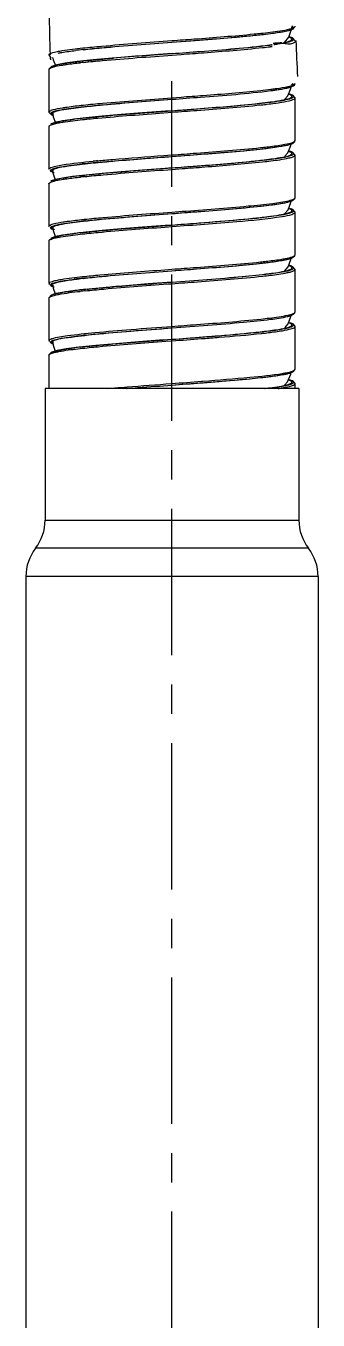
# Model space of a CAD drawing. Header units: millimetres. Extents: x 601 to 1195, y -13 to 407.
# Drawn here: x 903.3 to 916, y 246.9 to 303.1 of the extents above; entities that cross this region are included whole.
import ezdxf

# ---------------------------------------------------------------- set-up
doc = ezdxf.new("R2010")
doc.units = ezdxf.units.MM
doc.header["$LTSCALE"] = 0.1
doc.linetypes.add('CENTERX2', pattern=[101.6, 63.5, -12.7, 12.7, -12.7])
doc.layers.add('02___PRT_ALL_AXES', color=7, linetype='Continuous')
doc.layers.add('CENTER', color=1, linetype='CENTERX2')

msp = doc.modelspace()

# ---------------------------------------------------------------- linework, layer by layer
at = {"color": 7, "linetype": 'Continuous'}
for p, q in [((912.222, 302.558), (912.966, 302.625)), ((912.966, 302.625), (913.592, 302.691)), ((913.592, 302.691), (914.094, 302.754)), ((914.094, 302.754), (914.471, 302.815)), ((914.413, 302.805), (914.424, 302.807)), ((914.471, 302.815), (914.732, 302.874)), ((914.511, 302.343), (914.686, 302.565)), ((914.686, 302.565), (914.788, 302.872)), ((914.854, 302.535), (914.723, 302.577)), ((914.788, 302.872), (914.789, 302.897)), ((914.817, 302.907), (914.836, 302.916)), ((914.836, 302.916), (914.85, 302.923)), ((914.961, 303.038), (914.961, 303.04)), ((909.627, 302.355), (910.438, 302.415)), ((909.628, 302.355), (910.747, 302.439)), ((910.747, 302.439), (911.086, 302.465)), ((914.961, 302.414), (914.854, 302.535)), ((904.295, 301.799), (904.351, 301.715)), ((904.468, 301.673), (904.476, 301.587)), ((904.476, 301.587), (904.575, 301.341)), ((904.999, 301.436), (904.633, 301.368)), ((905.524, 301.507), (904.999, 301.436)), ((906.209, 301.58), (905.524, 301.507)), ((907.06, 301.658), (907.092, 301.661)), ((909.036, 301.814), (907.989, 301.734)), ((908.367, 301.763), (908.829, 301.799)), ((908.829, 301.799), (909.628, 301.859)), ((909.629, 301.859), (909.036, 301.814)), ((909.633, 301.793), (910.02, 301.822)), ((904.297, 301.193), (904.295, 301.169)), ((904.295, 301.173), (904.295, 299.322)), ((904.388, 301.289), (904.297, 301.193)), ((914.137, 300.281), (914.509, 300.343)), ((914.509, 300.343), (914.754, 300.402)), ((914.653, 300.03), (914.78, 300.347)), ((914.78, 300.347), (914.787, 300.416)), ((914.933, 300.494), (914.961, 300.56)), ((914.961, 300.56), (914.961, 300.562)), ((909.623, 299.942), (910.02, 299.971)), ((913.918, 300.251), (914.137, 300.281)), ((914.507, 299.87), (914.653, 300.03)), ((914.727, 300.077), (914.688, 300.091)), ((914.866, 300.051), (914.794, 300.075)), ((914.961, 299.933), (914.866, 300.051)), ((914.961, 299.933), (914.961, 299.934)), ((914.961, 298.083), (914.961, 299.934)), ((904.295, 299.322), (904.296, 299.329)), ((904.296, 299.329), (904.297, 299.303)), ((904.297, 299.303), (904.394, 299.22)), ((904.391, 299.214), (904.383, 299.22)), ((904.436, 299.185), (904.469, 299.176)), ((904.465, 299.282), (904.462, 299.256)), ((904.462, 299.256), (904.475, 299.114)), ((905.78, 299.624), (905.797, 299.626)), ((905.783, 299.553), (905.845, 299.56)), ((905.79, 299.548), (905.818, 299.551)), ((909.272, 299.288), (909.633, 299.314)), ((909.628, 299.38), (909.628, 299.38)), ((913.485, 299.633), (913.508, 299.635)), ((904.295, 298.693), (904.295, 298.695)), ((904.295, 298.695), (904.295, 296.844)), ((904.475, 299.114), (904.574, 298.86)), ((904.877, 298.937), (904.574, 298.875)), ((913.458, 297.779), (913.485, 297.782)), ((914.511, 297.395), (914.65, 297.547)), ((914.544, 297.871), (914.819, 297.945)), ((914.65, 297.547), (914.78, 297.867)), ((914.75, 297.589), (914.717, 297.603)), ((914.78, 297.867), (914.787, 297.936)), ((914.866, 297.572), (914.794, 297.597)), ((914.819, 297.945), (914.954, 298.048)), ((914.961, 297.454), (914.866, 297.572)), ((909.272, 297.437), (909.623, 297.463)), ((909.628, 297.397), (910.555, 297.467)), ((909.628, 297.397), (909.628, 297.397)), ((914.961, 297.454), (914.961, 297.455)), ((914.961, 295.604), (914.961, 297.455)), ((904.295, 296.844), (904.296, 296.853)), ((904.447, 296.744), (904.438, 296.753)), ((904.454, 296.699), (904.466, 296.696)), ((904.461, 296.358), (904.498, 296.371)), ((904.465, 296.802), (904.462, 296.778)), ((904.462, 296.778), (904.467, 296.686)), ((904.467, 296.686), (904.563, 296.381)), ((904.878, 296.458), (904.575, 296.396)), ((909.627, 296.901), (909.628, 296.901)), ((909.633, 296.836), (910.067, 296.868)), ((904.295, 296.215), (904.295, 296.216)), ((904.295, 296.216), (904.295, 294.365)), ((914.54, 295.391), (914.817, 295.466)), ((914.663, 295.088), (914.782, 295.4)), ((914.782, 295.4), (914.787, 295.458)), ((914.817, 295.466), (914.953, 295.568)), ((909.623, 294.984), (910.067, 295.017)), ((909.628, 294.918), (910.537, 294.987)), ((909.628, 294.918), (909.628, 294.918)), ((913.473, 294.745), (913.522, 294.751)), ((914.506, 294.91), (914.663, 295.088)), ((914.865, 295.094), (914.795, 295.118)), ((914.854, 295.091), (914.834, 295.102)), ((914.961, 294.975), (914.865, 295.094)), ((914.961, 294.975), (914.961, 294.976)), ((914.961, 293.126), (914.961, 294.976)), ((904.295, 294.365), (904.296, 294.375)), ((904.456, 294.22), (904.468, 294.217)), ((904.464, 294.316), (904.461, 294.299)), ((904.461, 294.299), (904.47, 294.18)), ((904.47, 294.18), (904.572, 293.901)), ((905.786, 294.667), (905.83, 294.672)), ((909.319, 294.334), (909.633, 294.357)), ((909.627, 294.423), (909.628, 294.423)), ((904.295, 293.737), (904.295, 291.886)), ((904.879, 293.98), (904.577, 293.918)), ((914.815, 292.986), (914.953, 293.088)), ((914.856, 293.047), (914.885, 293.059)), ((909.319, 292.483), (909.623, 292.505)), ((909.628, 292.44), (910.52, 292.507)), ((913.465, 292.822), (913.522, 292.829)), ((914.162, 292.848), (914.535, 292.912)), ((914.505, 292.428), (914.663, 292.61)), ((914.535, 292.912), (914.815, 292.986)), ((914.663, 292.61), (914.783, 292.924)), ((914.783, 292.924), (914.788, 292.979)), ((914.864, 292.615), (914.795, 292.639)), ((914.961, 292.496), (914.864, 292.615)), ((914.961, 292.496), (914.961, 292.498)), ((914.961, 290.647), (914.961, 292.498)), ((904.295, 291.886), (904.297, 291.898)), ((904.297, 291.898), (904.305, 291.845)), ((909.628, 292.44), (909.628, 292.44)), ((904.387, 291.374), (904.298, 291.279)), ((904.461, 291.82), (904.473, 291.688)), ((904.473, 291.688), (904.568, 291.434)), ((906.028, 291.647), (905.419, 291.579)), ((904.298, 291.279), (904.295, 291.253)), ((904.295, 291.258), (904.295, 289.407)), ((914.651, 290.459), (914.795, 290.5)), ((914.665, 290.135), (914.784, 290.455)), ((914.784, 290.455), (914.788, 290.498)), ((914.795, 290.5), (914.9, 290.55)), ((914.9, 290.55), (914.956, 290.617)), ((914.917, 290.596), (914.931, 290.605)), ((913.513, 289.721), (913.553, 289.725)), ((914.512, 289.957), (914.665, 290.135)), ((914.893, 290.12), (914.747, 290.181)), ((914.836, 290.144), (914.817, 290.153)), ((914.961, 290.019), (914.893, 290.12)), ((914.961, 290.019), (914.961, 290.019)), ((914.961, 288.168), (914.961, 290.019)), ((904.295, 289.407), (904.298, 289.419)), ((904.298, 289.419), (904.306, 289.364)), ((904.461, 289.341), (904.472, 289.215)), ((904.472, 289.215), (904.568, 288.954)), ((906.324, 289.198), (905.6, 289.122)), ((909.278, 289.439), (909.628, 289.465)), ((909.365, 289.38), (909.633, 289.399)), ((910.897, 289.561), (910.966, 289.566)), ((910.913, 289.495), (910.971, 289.499)), ((904.296, 288.796), (904.295, 288.775)), ((904.295, 288.779), (904.295, 287.332)), ((904.389, 288.896), (904.296, 288.796)), ((914.505, 287.948), (914.739, 288.003)), ((914.739, 288.003), (914.899, 288.07)), ((914.779, 287.948), (914.787, 288.023)), ((914.805, 288.029), (914.828, 288.039)), ((914.899, 288.07), (914.961, 288.166)), ((914.961, 288.166), (914.961, 288.168)), ((909.365, 287.529), (909.623, 287.548)), ((910.647, 287.559), (911.221, 287.603)), ((910.897, 287.578), (910.977, 287.584)), ((910.913, 287.644), (910.971, 287.649)), ((913.462, 287.804), (913.504, 287.808)), ((914.505, 287.478), (914.638, 287.615)), ((914.638, 287.615), (914.779, 287.948)), ((914.86, 287.66), (914.8, 287.68)), ((914.961, 287.543), (914.86, 287.66)), ((914.961, 287.332), (914.961, 287.543)), ((914.961, 287.538), (914.961, 287.54)), ((904.128, 287.332), (904.128, 281.623)), ((915.128, 287.332), (915.128, 281.623)), ((904.128, 281.623), (915.128, 281.623)), ((915.545, 280.401), (903.711, 280.401)), ((903.295, 279.179), (903.295, 232.632)), ((915.961, 279.179), (903.295, 279.179)), ((915.961, 279.179), (915.961, 232.632))]:
    msp.add_line(p, q, dxfattribs=at)
for points in [[(910.438, 302.415), (911.372, 302.488), (912.222, 302.558)], [(914.732, 302.874), (914.892, 302.938), (914.912, 302.952)], [(907.989, 301.734), (907.039, 301.656), (906.209, 301.58)], [(904.633, 301.368), (904.412, 301.301), (904.388, 301.289)], [(914.754, 300.402), (914.901, 300.465), (914.933, 300.494)], [(909.628, 299.38), (909.342, 299.359), (908.346, 299.283), (907.426, 299.21), (906.602, 299.139), (905.892, 299.069)], [(904.574, 298.875), (904.39, 298.811), (904.37, 298.801)], [(905.892, 299.069), (905.315, 299.002), (904.877, 298.937)], [(910.555, 297.467), (911.246, 297.52), (911.922, 297.575), (912.568, 297.631), (913.171, 297.688), (913.712, 297.747), (914.176, 297.808), (914.544, 297.871)], [(904.575, 296.396), (904.391, 296.333), (904.371, 296.322)], [(905.891, 296.59), (905.315, 296.523), (904.878, 296.458)], [(909.627, 296.901), (909.338, 296.88), (908.343, 296.804), (907.424, 296.731), (906.599, 296.66), (905.891, 296.59)], [(910.537, 294.987), (911.229, 295.04), (911.907, 295.095), (912.555, 295.151), (913.159, 295.208), (913.703, 295.267), (914.169, 295.328), (914.54, 295.391)], [(909.627, 294.423), (909.336, 294.401), (908.342, 294.325), (907.422, 294.252), (906.598, 294.181), (905.891, 294.112)], [(904.577, 293.918), (904.391, 293.855), (904.372, 293.844)], [(905.891, 294.112), (905.316, 294.044), (904.879, 293.98)], [(910.52, 292.507), (911.214, 292.56), (911.893, 292.615), (912.542, 292.671), (913.148, 292.728), (913.694, 292.787), (914.162, 292.848)], [(909.628, 291.944), (908.589, 291.866), (907.63, 291.79)], [(904.613, 291.448), (904.407, 291.383), (904.387, 291.374)], [(905.419, 291.579), (904.947, 291.513), (904.613, 291.448)], [(907.63, 291.79), (906.769, 291.718), (906.028, 291.647)], [(905.6, 289.122), (905.037, 289.048), (904.645, 288.977)], [(909.278, 289.439), (908.183, 289.355), (907.191, 289.275), (906.324, 289.198)], [(904.645, 288.977), (904.412, 288.907), (904.389, 288.896)], [(909.628, 287.482), (910.071, 287.515), (910.647, 287.559)], [(911.221, 287.603), (911.786, 287.649), (912.336, 287.695), (912.861, 287.743), (913.352, 287.792), (913.798, 287.842), (914.187, 287.894), (914.505, 287.948)]]:
    msp.add_lwpolyline(points, dxfattribs=at)
for centre, radius, start, end in [((982.961, 304.665), 78.666, 180.73874, 182.08686), ((899.626, 450.052), 148.031, 274.4399, 274.92813), ((905.283, 383.379), 81.118, 274.99309, 275.10663), ((909.324, 341.693), 39.175, 275.655, 276.0853), ((910.308, 331.577), 29.072, 276.2555, 276.4731), ((911.35, 322.574), 20.01, 276.4152, 277.5978), ((908.519, 276.945), 25.236, 96.2595, 96.9832), ((910.848, 326.996), 25.024, 276.2135, 276.9625), ((911.8, 318.015), 15.915, 277.4313, 277.6697), ((911.63, 319.957), 17.87, 277.1938, 277.3394), ((911.512, 321.487), 19.475, 276.9884, 277.1247), ((911.806, 318.587), 16.488, 277.339, 277.5236), ((911.995, 316.567), 14.454, 277.6703, 277.8746), ((911.668, 320.242), 18.22, 277.1249, 277.2488), ((914.149, 299.931), 2.397, 84.6326, 85.8166), ((982.961, 304.665), 68, 181.89607, 183.20631), ((982.961, 304.665), 78.666, 182.13777, 182.23798), ((906.217, 293.661), 7.869, 99.199, 99.4385), ((908.871, 273.322), 28.383, 96.296, 96.5304), ((909.162, 269.803), 31.852, 96.0639, 96.3138), ((909.486, 267.733), 34.005, 95.9587, 96.2927), ((919.376, 157.279), 144.903, 94.35711, 94.86291), ((904.64, 300.611), 0.684, 109.957, 111.2368), ((904.673, 300.523), 0.778, 109.4315, 109.9721), ((904.831, 300.325), 1.057, 107.1648, 108.4569), ((910.779, 325.704), 25.586, 276.0448, 277.0417), ((911.646, 318.562), 18.392, 277.0883, 277.2484), ((913.983, 303.084), 2.79, 282.7702, 283.1051), ((914.033, 302.866), 2.566, 283.1047, 283.4776), ((914.165, 302.326), 2.011, 283.4176, 285.3416), ((911.852, 316.258), 16.139, 277.3373, 277.6193), ((914.684, 299.757), 0.338, 63.1036, 63.9613), ((904.609, 298.843), 0.596, 111.3301, 111.8835), ((904.49, 299.354), 0.171, 234.7407, 237.6176), ((904.584, 299.524), 0.366, 243.1525, 245.4535), ((909.695, 333.269), 33.773, 275.7959, 276.5265), ((910.073, 330.729), 31.212, 276.1864, 276.3143), ((905.016, 297.215), 1.716, 104.4644, 105.9351), ((905.184, 296.562), 2.39, 102.8015, 104.4461), ((908.147, 277.115), 22.069, 96.5073, 97.2389), ((914.932, 298.083), 0.0292, 355.214, 359.9966), ((914.642, 298.575), 0.609, 290.2174, 292.6868), ((909.89, 259.566), 37.733, 95.5856, 96.3292), ((910.5, 254.509), 42.821, 95.734, 95.8967), ((911.537, 241.879), 55.565, 95.3081, 95.4991), ((911.421, 244.159), 53.215, 95.3735, 95.6117), ((910.229, 326.014), 28.966, 276.2755, 276.5416), ((911.139, 318.867), 21.769, 276.3528, 277.3882), ((904.84, 295.337), 1.089, 107.0689, 108.3087), ((909.223, 264.312), 32.388, 96.0132, 96.3221), ((904.647, 295.633), 0.706, 109.8814, 110.9116), ((904.674, 295.559), 0.785, 109.4556, 109.8915), ((911.059, 317.53), 22.419, 276.2454, 277.3783), ((914.144, 297.45), 2.094, 283.3839, 284.9142), ((914.418, 294.309), 0.868, 70.2865, 71.3495), ((914.457, 294.419), 0.751, 69.4131, 70.2807), ((904.58, 294.557), 0.355, 243.0868, 244.8065), ((909.394, 261.664), 33.129, 96.0925, 96.2462), ((904.972, 292.415), 1.552, 104.9595, 106.4723), ((908.199, 271.722), 22.507, 96.5091, 97.1656), ((914.932, 293.126), 0.0293, 353.9068, 359.9931), ((914.034, 294.929), 2.562, 282.7464, 283.7633), ((914.379, 293.407), 0.985, 287.2121, 289.4807), ((908.384, 268.21), 24.048, 96.2698, 97.1496), ((908.655, 266.603), 25.669, 96.4478, 96.8308), ((913.971, 295.453), 3.165, 281.8919, 282.7697), ((914.103, 294.867), 2.564, 282.7733, 283.6044), ((904.665, 290.629), 0.756, 109.6469, 110.0285), ((904.681, 290.582), 0.805, 109.1686, 109.6458), ((904.535, 291.753), 0.134, 125.517, 129.0709), ((904.713, 290.749), 0.699, 110.2612, 110.6866), ((904.733, 290.694), 0.758, 109.5584, 110.2573), ((904.776, 290.572), 0.887, 108.181, 109.5396), ((904.841, 290.375), 1.094, 106.9825, 108.1836), ((906.407, 282.564), 9.067, 98.83, 98.9938), ((909.037, 261.935), 29.864, 96.1403, 96.5334), ((909.288, 258.739), 33.007, 95.9557, 96.3216), ((909.654, 256.242), 35.59, 95.9781, 96.1466), ((916.114, 186.156), 105.975, 94.76635, 94.90947), ((914.079, 293.122), 2.673, 282.4374, 283.5908), ((909.437, 256.284), 33.553, 96.0348, 96.27), ((909.83, 322.115), 32.526, 275.8751, 276.5542), ((914.456, 289.461), 0.752, 68.651, 71.0476), ((914.706, 289.884), 0.29, 60.6122, 63.4147), ((904.678, 288.74), 0.795, 108.959, 110.0162), ((904.577, 289.594), 0.349, 243.469, 244.4491), ((908.247, 266.369), 22.906, 96.5113, 97.0887), ((871.29, 797.847), 509.826, 274.31261, 274.46463), ((867.469, 855.169), 567.273, 274.26212, 274.39068), ((867.108, 867.213), 579.376, 274.209192, 274.336165), ((904.939, 287.577), 1.428, 105.373, 106.9237), ((905.307, 285.73), 3.261, 102.0656, 102.3675), ((866.774, 869.8), 583.827, 274.208875, 274.335847), ((867.47, 853.172), 567.259, 274.26212, 274.39068), ((902.128, 281.623), 2, 322.3415, 0), ((917.128, 281.623), 2, 180, 217.6585), ((905.295, 279.179), 2, 142.3415, 180), ((913.961, 279.179), 2, 0, 37.6585)]:
    msp.add_arc(centre, radius, start, end, dxfattribs=at)
for points, knots in [([(909.622, 302.42), (909.945, 302.444), (911.133, 302.532), (912.321, 302.623), (913.184, 302.709)], [0, 0, 0, 0, 0.271951, 1, 1, 1, 1]), ([(912.503, 302.582), (912.59, 302.59), (912.914, 302.62), (913.239, 302.652), (913.476, 302.678)], [0, 0, 0, 0, 0.268373, 1, 1, 1, 1]), ([(913.476, 302.739), (913.613, 302.753), (914.035, 302.803), (914.458, 302.854), (914.736, 302.926)], [0, 0, 0, 0, 0.324021, 1, 1, 1, 1]), ([(913.995, 302.74), (914.034, 302.746), (914.174, 302.765), (914.313, 302.787), (914.413, 302.805)], [0, 0, 0, 0, 0.27657, 1, 1, 1, 1]), ([(914.424, 302.807), (914.467, 302.814), (914.599, 302.841), (914.733, 302.87), (914.817, 302.907)], [0, 0, 0, 0, 0.321589, 1, 1, 1, 1]), ([(914.615, 302.349), (914.679, 302.364), (914.76, 302.389), (914.912, 302.443), (914.853, 302.557), (914.779, 302.563), (914.733, 302.577)], [0, 0, 0, 0, 0.393483, 0.59315, 0.714916, 1, 1, 1, 1]), ([(914.828, 302.479), (914.828, 302.486), (914.806, 302.534), (914.75, 302.549), (914.71, 302.563)], [0, 0, 0, 0, 0.14886, 1, 1, 1, 1]), ([(914.828, 302.974), (914.828, 302.98), (914.824, 302.993), (914.814, 303.003), (914.809, 303.008)], [0, 0, 0, 0, 0.440901, 1, 1, 1, 1]), ([(914.85, 302.923), (914.871, 302.935), (914.926, 302.993), (914.85, 303.027), (914.821, 303.04)], [0, 0, 0, 0, 0.439775, 1, 1, 1, 1]), ([(914.889, 302.976), (914.9, 302.981), (914.927, 302.994), (914.96, 303.017), (914.961, 303.038)], [0, 0, 0, 0, 0.353431, 1, 1, 1, 1]), ([(904.659, 301.948), (904.729, 301.962), (905.094, 302.026), (905.463, 302.069), (905.761, 302.101)], [0, 0, 0, 0, 0.192476, 1, 1, 1, 1]), ([(904.698, 301.877), (904.748, 301.887), (904.998, 301.935), (905.249, 301.968), (905.451, 301.993)], [0, 0, 0, 0, 0.200681, 1, 1, 1, 1]), ([(905.761, 302.101), (906.033, 302.13), (907.319, 302.253), (908.607, 302.345), (909.622, 302.42)], [0, 0, 0, 0, 0.212003, 1, 1, 1, 1]), ([(905.767, 302.03), (906.038, 302.06), (907.323, 302.185), (908.611, 302.278), (909.627, 302.355)], [0, 0, 0, 0, 0.21084, 1, 1, 1, 1]), ([(905.771, 302.025), (906.04, 302.055), (907.324, 302.183), (908.611, 302.277), (909.628, 302.355)], [0, 0, 0, 0, 0.209548, 1, 1, 1, 1]), ([(909.628, 301.859), (910.036, 301.89), (911.447, 301.999), (912.86, 302.103), (913.858, 302.234)], [0, 0, 0, 0, 0.288966, 1, 1, 1, 1]), ([(909.629, 301.859), (910.036, 301.889), (911.45, 301.997), (912.865, 302.101), (913.868, 302.228)], [0, 0, 0, 0, 0.287666, 1, 1, 1, 1]), ([(910.02, 301.822), (910.351, 301.846), (911.53, 301.935), (912.71, 302.027), (913.557, 302.119)], [0, 0, 0, 0, 0.279838, 1, 1, 1, 1]), ([(914.042, 302.251), (914.099, 302.259), (914.29, 302.286), (914.482, 302.318), (914.615, 302.349)], [0, 0, 0, 0, 0.296242, 1, 1, 1, 1]), ([(914.049, 302.26), (914.099, 302.267), (914.266, 302.292), (914.434, 302.322), (914.551, 302.349)], [0, 0, 0, 0, 0.293053, 1, 1, 1, 1]), ([(914.373, 302.318), (914.405, 302.315), (914.516, 302.303), (914.628, 302.285), (914.708, 302.285)], [0, 0, 0, 0, 0.283496, 1, 1, 1, 1]), ([(914.551, 302.349), (914.616, 302.364), (914.707, 302.39), (914.811, 302.435), (914.825, 302.465)], [0, 0, 0, 0, 0.667701, 1, 1, 1, 1]), ([(914.708, 302.285), (914.783, 302.284), (914.889, 302.297), (914.999, 302.382), (914.998, 302.419)], [0, 0, 0, 0, 0.66836, 1, 1, 1, 1]), ([(914.825, 302.465), (914.826, 302.467), (914.827, 302.472), (914.828, 302.476), (914.828, 302.479)], [0, 0, 0, 0, 0.511469, 1, 1, 1, 1]), ([(904.295, 301.801), (904.295, 301.84), (904.459, 301.904), (904.567, 301.929), (904.659, 301.948)], [0, 0, 0, 0, 0.293658, 1, 1, 1, 1]), ([(904.519, 301.336), (904.545, 301.344), (904.679, 301.38), (904.816, 301.405), (904.926, 301.424)], [0, 0, 0, 0, 0.196121, 1, 1, 1, 1]), ([(904.889, 301.361), (904.944, 301.37), (905.2, 301.409), (905.457, 301.439), (905.659, 301.462)], [0, 0, 0, 0, 0.215447, 1, 1, 1, 1]), ([(904.959, 301.429), (905.008, 301.437), (905.236, 301.472), (905.464, 301.5), (905.643, 301.52)], [0, 0, 0, 0, 0.218144, 1, 1, 1, 1]), ([(905.797, 301.477), (906.069, 301.505), (907.346, 301.626), (908.626, 301.719), (909.633, 301.793)], [0, 0, 0, 0, 0.212992, 1, 1, 1, 1]), ([(905.955, 301.554), (906.041, 301.563), (906.408, 301.6), (906.777, 301.634), (907.06, 301.658)], [0, 0, 0, 0, 0.231334, 1, 1, 1, 1]), ([(904.295, 301.173), (904.295, 301.18), (904.312, 301.221), (904.359, 301.236), (904.393, 301.249)], [0, 0, 0, 0, 0.155957, 1, 1, 1, 1]), ([(904.452, 301.312), (904.459, 301.315), (904.473, 301.321), (904.488, 301.326), (904.496, 301.328)], [0, 0, 0, 0, 0.478419, 1, 1, 1, 1]), ([(904.514, 301.287), (904.54, 301.293), (904.664, 301.323), (904.79, 301.345), (904.889, 301.361)], [0, 0, 0, 0, 0.207546, 1, 1, 1, 1]), ([(913.967, 300.317), (914.035, 300.325), (914.262, 300.356), (914.489, 300.391), (914.647, 300.426)], [0, 0, 0, 0, 0.297541, 1, 1, 1, 1]), ([(913.991, 300.261), (914.052, 300.269), (914.255, 300.298), (914.458, 300.331), (914.599, 300.363)], [0, 0, 0, 0, 0.296334, 1, 1, 1, 1]), ([(914.647, 300.426), (914.675, 300.432), (914.761, 300.452), (914.848, 300.476), (914.902, 300.503)], [0, 0, 0, 0, 0.317397, 1, 1, 1, 1]), ([(914.697, 300.387), (914.712, 300.391), (914.761, 300.406), (914.811, 300.423), (914.842, 300.44)], [0, 0, 0, 0, 0.303239, 1, 1, 1, 1]), ([(914.828, 300.496), (914.828, 300.499), (914.826, 300.506), (914.823, 300.513), (914.821, 300.516)], [0, 0, 0, 0, 0.474485, 1, 1, 1, 1]), ([(914.842, 300.44), (914.865, 300.452), (914.923, 300.494), (914.866, 300.538), (914.844, 300.55)], [0, 0, 0, 0, 0.503829, 1, 1, 1, 1]), ([(905.797, 299.626), (906.068, 299.655), (907.342, 299.775), (908.619, 299.867), (909.623, 299.942)], [0, 0, 0, 0, 0.213009, 1, 1, 1, 1]), ([(905.818, 299.551), (906.085, 299.581), (907.354, 299.706), (908.625, 299.8), (909.628, 299.876)], [0, 0, 0, 0, 0.210954, 1, 1, 1, 1]), ([(905.845, 299.56), (906.113, 299.589), (907.373, 299.709), (908.635, 299.801), (909.628, 299.876)], [0, 0, 0, 0, 0.213007, 1, 1, 1, 1]), ([(909.628, 299.876), (910.041, 299.907), (911.471, 300.016), (912.902, 300.12), (913.913, 300.251)], [0, 0, 0, 0, 0.288973, 1, 1, 1, 1]), ([(910.02, 299.971), (910.341, 299.995), (911.493, 300.081), (912.645, 300.171), (913.474, 300.26)], [0, 0, 0, 0, 0.278098, 1, 1, 1, 1]), ([(913.506, 299.707), (913.552, 299.712), (913.724, 299.731), (913.895, 299.752), (914.02, 299.769)], [0, 0, 0, 0, 0.268712, 1, 1, 1, 1]), ([(913.508, 299.635), (913.592, 299.644), (913.885, 299.677), (914.177, 299.715), (914.384, 299.749)], [0, 0, 0, 0, 0.287158, 1, 1, 1, 1]), ([(913.534, 299.715), (913.584, 299.721), (913.767, 299.743), (913.949, 299.766), (914.082, 299.786)], [0, 0, 0, 0, 0.272403, 1, 1, 1, 1]), ([(914.082, 299.786), (914.144, 299.795), (914.341, 299.826), (914.538, 299.861), (914.669, 299.902)], [0, 0, 0, 0, 0.313173, 1, 1, 1, 1]), ([(914.325, 299.815), (914.379, 299.824), (914.543, 299.854), (914.708, 299.886), (914.812, 299.93)], [0, 0, 0, 0, 0.32724, 1, 1, 1, 1]), ([(914.384, 299.749), (914.529, 299.772), (914.718, 299.808), (914.904, 299.869), (914.96, 299.913), (914.961, 299.933)], [0, 0, 0, 0, 0.710687, 0.903344, 1, 1, 1, 1]), ([(914.669, 299.902), (914.692, 299.909), (914.746, 299.929), (914.828, 299.961), (914.828, 300)], [0, 0, 0, 0, 0.387974, 1, 1, 1, 1]), ([(914.822, 300.019), (914.819, 300.023), (914.811, 300.032), (914.801, 300.04), (914.796, 300.044)], [0, 0, 0, 0, 0.447704, 1, 1, 1, 1]), ([(914.812, 299.93), (914.842, 299.943), (914.918, 299.968), (914.879, 300.033), (914.861, 300.045)], [0, 0, 0, 0, 0.601435, 1, 1, 1, 1]), ([(914.828, 300), (914.828, 300.003), (914.827, 300.01), (914.824, 300.016), (914.822, 300.019)], [0, 0, 0, 0, 0.47826, 1, 1, 1, 1]), ([(914.861, 300.045), (914.857, 300.047), (914.849, 300.052), (914.841, 300.056), (914.837, 300.058)], [0, 0, 0, 0, 0.475629, 1, 1, 1, 1]), ([(904.296, 299.329), (904.297, 299.335), (904.317, 299.369), (904.357, 299.383), (904.386, 299.395)], [0, 0, 0, 0, 0.162804, 1, 1, 1, 1]), ([(904.383, 299.22), (904.368, 299.232), (904.352, 299.301), (904.421, 299.317), (904.452, 299.329)], [0, 0, 0, 0, 0.360465, 1, 1, 1, 1]), ([(904.392, 299.398), (904.42, 299.409), (904.582, 299.459), (904.751, 299.488), (904.889, 299.51)], [0, 0, 0, 0, 0.176171, 1, 1, 1, 1]), ([(904.419, 299.198), (904.415, 299.2), (904.408, 299.203), (904.401, 299.208), (904.398, 299.21)], [0, 0, 0, 0, 0.521262, 1, 1, 1, 1]), ([(904.428, 299.256), (904.428, 299.262), (904.433, 299.277), (904.444, 299.288), (904.451, 299.293)], [0, 0, 0, 0, 0.435244, 1, 1, 1, 1]), ([(904.456, 299.215), (904.448, 299.221), (904.435, 299.232), (904.428, 299.249), (904.428, 299.256)], [0, 0, 0, 0, 0.57611, 1, 1, 1, 1]), ([(904.451, 299.293), (904.456, 299.297), (904.47, 299.307), (904.484, 299.314), (904.492, 299.318)], [0, 0, 0, 0, 0.453886, 1, 1, 1, 1]), ([(904.452, 299.329), (904.604, 299.391), (905.054, 299.462), (905.498, 299.522), (905.783, 299.553)], [0, 0, 0, 0, 0.363494, 1, 1, 1, 1]), ([(904.492, 299.318), (904.632, 299.386), (905.076, 299.454), (905.507, 299.517), (905.79, 299.548)], [0, 0, 0, 0, 0.35254, 1, 1, 1, 1]), ([(904.889, 299.51), (904.952, 299.52), (905.248, 299.565), (905.545, 299.599), (905.78, 299.624)], [0, 0, 0, 0, 0.212134, 1, 1, 1, 1]), ([(905.646, 299.042), (905.921, 299.073), (907.246, 299.205), (908.575, 299.301), (909.628, 299.38)], [0, 0, 0, 0, 0.207278, 1, 1, 1, 1]), ([(905.65, 298.982), (905.903, 299.01), (907.108, 299.128), (908.317, 299.217), (909.272, 299.288)], [0, 0, 0, 0, 0.209665, 1, 1, 1, 1]), ([(909.628, 299.38), (909.98, 299.406), (911.251, 299.502), (912.521, 299.6), (913.437, 299.699)], [0, 0, 0, 0, 0.277343, 1, 1, 1, 1]), ([(909.628, 299.38), (909.944, 299.404), (911.104, 299.492), (912.264, 299.583), (913.106, 299.669)], [0, 0, 0, 0, 0.272157, 1, 1, 1, 1]), ([(909.633, 299.314), (909.989, 299.341), (911.274, 299.437), (912.559, 299.534), (913.485, 299.633)], [0, 0, 0, 0, 0.277363, 1, 1, 1, 1]), ([(904.295, 298.695), (904.295, 298.698), (904.296, 298.706), (904.3, 298.712), (904.303, 298.716)], [0, 0, 0, 0, 0.471531, 1, 1, 1, 1]), ([(904.303, 298.716), (904.308, 298.723), (904.323, 298.736), (904.34, 298.746), (904.351, 298.751)], [0, 0, 0, 0, 0.427133, 1, 1, 1, 1]), ([(904.351, 298.751), (904.365, 298.759), (904.442, 298.791), (904.524, 298.811), (904.591, 298.826)], [0, 0, 0, 0, 0.184569, 1, 1, 1, 1]), ([(904.591, 298.826), (904.656, 298.841), (905.007, 298.908), (905.362, 298.95), (905.65, 298.982)], [0, 0, 0, 0, 0.187192, 1, 1, 1, 1]), ([(904.654, 298.893), (904.701, 298.903), (904.937, 298.951), (905.175, 298.984), (905.367, 299.008)], [0, 0, 0, 0, 0.197956, 1, 1, 1, 1]), ([(914.877, 298.013), (914.889, 298.018), (914.921, 298.033), (914.959, 298.057), (914.961, 298.081)], [0, 0, 0, 0, 0.359644, 1, 1, 1, 1]), ([(909.623, 297.463), (909.977, 297.489), (911.256, 297.584), (912.536, 297.681), (913.458, 297.779)], [0, 0, 0, 0, 0.276811, 1, 1, 1, 1]), ([(909.628, 297.397), (909.981, 297.424), (911.251, 297.519), (912.521, 297.617), (913.437, 297.716)], [0, 0, 0, 0, 0.277344, 1, 1, 1, 1]), ([(913.437, 297.716), (913.713, 297.746), (914.156, 297.802), (914.601, 297.874), (914.762, 297.928)], [0, 0, 0, 0, 0.622049, 1, 1, 1, 1]), ([(913.485, 297.782), (913.571, 297.791), (913.872, 297.825), (914.172, 297.863), (914.384, 297.898)], [0, 0, 0, 0, 0.287723, 1, 1, 1, 1]), ([(914.384, 297.898), (914.435, 297.906), (914.592, 297.934), (914.75, 297.965), (914.853, 298.003)], [0, 0, 0, 0, 0.318335, 1, 1, 1, 1]), ([(914.629, 297.395), (914.692, 297.41), (914.779, 297.435), (914.882, 297.48), (914.893, 297.51)], [0, 0, 0, 0, 0.6709, 1, 1, 1, 1]), ([(914.893, 297.51), (914.896, 297.519), (914.888, 297.557), (914.813, 297.592), (914.753, 297.613), (914.712, 297.625)], [0, 0, 0, 0, 0.126779, 0.442322, 1, 1, 1, 1]), ([(914.787, 297.57), (914.782, 297.574), (914.769, 297.581), (914.757, 297.587), (914.75, 297.589)], [0, 0, 0, 0, 0.468136, 1, 1, 1, 1]), ([(914.752, 297.454), (914.763, 297.459), (914.793, 297.473), (914.828, 297.499), (914.828, 297.521)], [0, 0, 0, 0, 0.359068, 1, 1, 1, 1]), ([(914.762, 297.928), (914.77, 297.931), (914.787, 297.937), (914.804, 297.943), (914.811, 297.947)], [0, 0, 0, 0, 0.525275, 1, 1, 1, 1]), ([(914.828, 297.521), (914.828, 297.53), (914.817, 297.551), (914.798, 297.564), (914.787, 297.57)], [0, 0, 0, 0, 0.404481, 1, 1, 1, 1]), ([(904.296, 296.853), (904.307, 296.886), (904.425, 296.933), (904.52, 296.96), (904.591, 296.976)], [0, 0, 0, 0, 0.322156, 1, 1, 1, 1]), ([(904.571, 296.87), (904.756, 296.93), (905.269, 297.008), (905.78, 297.07), (906.1, 297.103)], [0, 0, 0, 0, 0.376111, 1, 1, 1, 1]), ([(904.591, 296.976), (904.685, 296.997), (905.222, 297.092), (905.765, 297.146), (906.212, 297.189)], [0, 0, 0, 0, 0.175463, 1, 1, 1, 1]), ([(904.654, 296.91), (904.72, 296.925), (905.076, 296.993), (905.437, 297.036), (905.73, 297.068)], [0, 0, 0, 0, 0.186438, 1, 1, 1, 1]), ([(906.221, 297.115), (906.472, 297.14), (907.607, 297.245), (908.743, 297.33), (909.628, 297.397)], [0, 0, 0, 0, 0.221015, 1, 1, 1, 1]), ([(906.397, 297.206), (906.614, 297.227), (907.572, 297.31), (908.53, 297.382), (909.272, 297.437)], [0, 0, 0, 0, 0.226868, 1, 1, 1, 1]), ([(906.437, 297.14), (906.677, 297.163), (907.74, 297.257), (908.805, 297.335), (909.628, 297.397)], [0, 0, 0, 0, 0.226132, 1, 1, 1, 1]), ([(909.628, 296.901), (909.994, 296.929), (911.301, 297.028), (912.609, 297.127), (913.548, 297.233)], [0, 0, 0, 0, 0.279672, 1, 1, 1, 1]), ([(909.628, 296.901), (909.977, 296.928), (911.233, 297.024), (912.49, 297.121), (913.396, 297.221)], [0, 0, 0, 0, 0.277488, 1, 1, 1, 1]), ([(910.067, 296.868), (910.393, 296.892), (911.557, 296.98), (912.721, 297.071), (913.556, 297.162)], [0, 0, 0, 0, 0.279878, 1, 1, 1, 1]), ([(913.529, 297.236), (913.793, 297.266), (914.201, 297.324), (914.616, 297.393), (914.752, 297.454)], [0, 0, 0, 0, 0.640072, 1, 1, 1, 1]), ([(913.556, 297.162), (913.676, 297.175), (914.056, 297.22), (914.437, 297.269), (914.692, 297.329)], [0, 0, 0, 0, 0.314997, 1, 1, 1, 1]), ([(913.939, 297.28), (914.008, 297.289), (914.239, 297.321), (914.47, 297.357), (914.629, 297.395)], [0, 0, 0, 0, 0.302402, 1, 1, 1, 1]), ([(914.692, 297.329), (914.76, 297.345), (914.845, 297.366), (914.96, 297.423), (914.961, 297.454)], [0, 0, 0, 0, 0.692774, 1, 1, 1, 1]), ([(904.414, 296.722), (904.391, 296.734), (904.33, 296.781), (904.395, 296.824), (904.419, 296.836)], [0, 0, 0, 0, 0.488434, 1, 1, 1, 1]), ([(904.419, 296.836), (904.433, 296.843), (904.509, 296.875), (904.589, 296.895), (904.654, 296.91)], [0, 0, 0, 0, 0.18618, 1, 1, 1, 1]), ([(904.428, 296.778), (904.428, 296.782), (904.43, 296.79), (904.435, 296.798), (904.438, 296.801)], [0, 0, 0, 0, 0.466521, 1, 1, 1, 1]), ([(904.438, 296.753), (904.435, 296.757), (904.43, 296.764), (904.428, 296.773), (904.428, 296.778)], [0, 0, 0, 0, 0.534708, 1, 1, 1, 1]), ([(904.438, 296.801), (904.443, 296.808), (904.482, 296.841), (904.531, 296.857), (904.571, 296.87)], [0, 0, 0, 0, 0.167859, 1, 1, 1, 1]), ([(904.514, 296.329), (904.541, 296.336), (904.672, 296.367), (904.805, 296.39), (904.911, 296.407)], [0, 0, 0, 0, 0.20603, 1, 1, 1, 1]), ([(904.52, 296.379), (904.58, 296.397), (904.95, 296.483), (905.328, 296.527), (905.642, 296.563)], [0, 0, 0, 0, 0.166492, 1, 1, 1, 1]), ([(904.911, 296.407), (904.965, 296.416), (905.213, 296.452), (905.461, 296.482), (905.656, 296.504)], [0, 0, 0, 0, 0.217116, 1, 1, 1, 1]), ([(905.642, 296.563), (905.916, 296.594), (907.243, 296.726), (908.573, 296.822), (909.627, 296.901)], [0, 0, 0, 0, 0.207134, 1, 1, 1, 1]), ([(905.83, 296.523), (906.101, 296.551), (907.367, 296.67), (908.636, 296.762), (909.633, 296.836)], [0, 0, 0, 0, 0.213855, 1, 1, 1, 1]), ([(904.295, 296.216), (904.295, 296.222), (904.313, 296.265), (904.361, 296.279), (904.395, 296.292)], [0, 0, 0, 0, 0.154351, 1, 1, 1, 1]), ([(910.067, 295.017), (911.021, 295.088), (912.333, 295.182), (913.873, 295.343), (914.463, 295.424), (914.692, 295.478)], [0, 0, 0, 0, 0.617105, 0.848024, 1, 1, 1, 1]), ([(913.939, 295.297), (914.008, 295.306), (914.239, 295.338), (914.47, 295.374), (914.629, 295.412)], [0, 0, 0, 0, 0.302402, 1, 1, 1, 1]), ([(914.692, 295.478), (914.713, 295.483), (914.781, 295.5), (914.848, 295.52), (914.893, 295.541)], [0, 0, 0, 0, 0.305889, 1, 1, 1, 1]), ([(914.802, 295.464), (914.809, 295.467), (914.823, 295.473), (914.836, 295.479), (914.842, 295.483)], [0, 0, 0, 0, 0.529146, 1, 1, 1, 1]), ([(914.893, 295.541), (914.897, 295.543), (914.905, 295.547), (914.913, 295.551), (914.917, 295.553)], [0, 0, 0, 0, 0.521262, 1, 1, 1, 1]), ([(914.917, 295.553), (914.929, 295.56), (914.949, 295.573), (914.961, 295.595), (914.961, 295.604)], [0, 0, 0, 0, 0.601039, 1, 1, 1, 1]), ([(905.756, 294.587), (906.025, 294.618), (907.314, 294.746), (908.606, 294.841), (909.628, 294.918)], [0, 0, 0, 0, 0.209105, 1, 1, 1, 1]), ([(905.83, 294.672), (906.1, 294.7), (907.363, 294.819), (908.628, 294.91), (909.623, 294.984)], [0, 0, 0, 0, 0.213871, 1, 1, 1, 1]), ([(905.877, 294.606), (906.144, 294.634), (907.393, 294.753), (908.645, 294.845), (909.628, 294.918)], [0, 0, 0, 0, 0.213869, 1, 1, 1, 1]), ([(909.628, 294.918), (909.988, 294.945), (911.279, 295.043), (912.57, 295.142), (913.498, 295.244)], [0, 0, 0, 0, 0.278612, 1, 1, 1, 1]), ([(909.628, 294.423), (910.254, 294.47), (911.421, 294.559), (912.805, 294.676), (913.729, 294.779), (914.232, 294.846), (914.572, 294.916), (914.756, 294.965), (914.805, 295.005)], [0, 0, 0, 0, 0.360657, 0.672978, 0.797602, 0.895379, 0.963368, 1, 1, 1, 1]), ([(909.628, 294.423), (909.985, 294.449), (911.267, 294.546), (912.55, 294.644), (913.473, 294.745)], [0, 0, 0, 0, 0.278087, 1, 1, 1, 1]), ([(909.633, 294.357), (910.569, 294.426), (912.16, 294.549), (913.754, 294.686), (914.404, 294.794)], [0, 0, 0, 0, 0.587487, 1, 1, 1, 1]), ([(913.522, 294.751), (913.802, 294.782), (914.235, 294.842), (914.676, 294.912), (914.819, 294.976)], [0, 0, 0, 0, 0.642305, 1, 1, 1, 1]), ([(914.404, 294.794), (914.543, 294.817), (914.726, 294.852), (914.907, 294.913), (914.96, 294.956), (914.961, 294.975)], [0, 0, 0, 0, 0.709816, 0.902502, 1, 1, 1, 1]), ([(914.828, 295.042), (914.828, 295.049), (914.809, 295.094), (914.758, 295.109), (914.721, 295.122)], [0, 0, 0, 0, 0.152868, 1, 1, 1, 1]), ([(914.834, 295.102), (914.824, 295.107), (914.803, 295.116), (914.781, 295.124), (914.769, 295.128)], [0, 0, 0, 0, 0.461907, 1, 1, 1, 1]), ([(914.805, 295.005), (914.812, 295.011), (914.822, 295.021), (914.828, 295.036), (914.828, 295.042)], [0, 0, 0, 0, 0.565424, 1, 1, 1, 1]), ([(914.819, 294.976), (914.848, 294.988), (914.923, 295.019), (914.874, 295.079), (914.854, 295.091)], [0, 0, 0, 0, 0.573233, 1, 1, 1, 1]), ([(904.296, 294.375), (904.299, 294.381), (904.323, 294.415), (904.364, 294.429), (904.395, 294.441)], [0, 0, 0, 0, 0.162079, 1, 1, 1, 1]), ([(904.387, 294.26), (904.371, 294.272), (904.348, 294.346), (904.427, 294.362), (904.461, 294.375)], [0, 0, 0, 0, 0.356918, 1, 1, 1, 1]), ([(904.419, 294.24), (904.413, 294.243), (904.402, 294.249), (904.391, 294.256), (904.387, 294.26)], [0, 0, 0, 0, 0.536796, 1, 1, 1, 1]), ([(904.395, 294.441), (904.424, 294.452), (904.593, 294.504), (904.768, 294.534), (904.911, 294.556)], [0, 0, 0, 0, 0.176568, 1, 1, 1, 1]), ([(904.428, 294.299), (904.428, 294.302), (904.429, 294.308), (904.432, 294.313), (904.433, 294.316)], [0, 0, 0, 0, 0.481108, 1, 1, 1, 1]), ([(904.434, 294.28), (904.432, 294.283), (904.429, 294.289), (904.428, 294.296), (904.428, 294.299)], [0, 0, 0, 0, 0.522008, 1, 1, 1, 1]), ([(904.433, 294.316), (904.449, 294.343), (904.539, 294.383), (904.622, 294.408), (904.68, 294.422)], [0, 0, 0, 0, 0.345935, 1, 1, 1, 1]), ([(904.538, 294.217), (904.525, 294.222), (904.488, 294.238), (904.448, 294.257), (904.434, 294.28)], [0, 0, 0, 0, 0.337145, 1, 1, 1, 1]), ([(904.461, 294.375), (904.614, 294.435), (905.063, 294.507), (905.506, 294.565), (905.789, 294.596)], [0, 0, 0, 0, 0.366571, 1, 1, 1, 1]), ([(904.68, 294.422), (904.744, 294.438), (905.1, 294.51), (905.461, 294.553), (905.756, 294.587)], [0, 0, 0, 0, 0.181791, 1, 1, 1, 1]), ([(904.911, 294.556), (904.973, 294.566), (905.264, 294.609), (905.556, 294.643), (905.786, 294.667)], [0, 0, 0, 0, 0.213621, 1, 1, 1, 1]), ([(905.648, 294.085), (905.922, 294.116), (907.247, 294.248), (908.575, 294.344), (909.627, 294.423)], [0, 0, 0, 0, 0.207316, 1, 1, 1, 1]), ([(905.651, 294.024), (905.906, 294.053), (907.128, 294.173), (908.352, 294.262), (909.319, 294.334)], [0, 0, 0, 0, 0.209563, 1, 1, 1, 1]), ([(904.295, 293.737), (904.295, 293.741), (904.297, 293.75), (904.302, 293.758), (904.305, 293.762)], [0, 0, 0, 0, 0.463099, 1, 1, 1, 1]), ([(904.305, 293.762), (904.311, 293.768), (904.326, 293.781), (904.344, 293.79), (904.354, 293.795)], [0, 0, 0, 0, 0.43241, 1, 1, 1, 1]), ([(904.354, 293.795), (904.368, 293.803), (904.451, 293.837), (904.538, 293.857), (904.609, 293.873)], [0, 0, 0, 0, 0.184021, 1, 1, 1, 1]), ([(904.609, 293.873), (904.674, 293.887), (905.019, 293.952), (905.368, 293.993), (905.651, 294.024)], [0, 0, 0, 0, 0.189465, 1, 1, 1, 1]), ([(904.672, 293.939), (904.719, 293.949), (904.958, 293.997), (905.199, 294.029), (905.391, 294.054)], [0, 0, 0, 0, 0.19937, 1, 1, 1, 1]), ([(914.404, 292.943), (914.452, 292.951), (914.605, 292.979), (914.757, 293.01), (914.856, 293.047)], [0, 0, 0, 0, 0.318327, 1, 1, 1, 1]), ([(914.885, 293.059), (914.896, 293.064), (914.925, 293.078), (914.959, 293.101), (914.961, 293.122)], [0, 0, 0, 0, 0.35414, 1, 1, 1, 1]), ([(905.749, 292.184), (906.001, 292.212), (907.19, 292.326), (908.381, 292.413), (909.319, 292.483)], [0, 0, 0, 0, 0.212346, 1, 1, 1, 1]), ([(909.623, 292.505), (909.978, 292.532), (911.26, 292.627), (912.541, 292.724), (913.465, 292.822)], [0, 0, 0, 0, 0.276945, 1, 1, 1, 1]), ([(909.628, 292.44), (909.984, 292.466), (911.263, 292.563), (912.543, 292.661), (913.464, 292.761)], [0, 0, 0, 0, 0.277891, 1, 1, 1, 1]), ([(909.628, 291.944), (910.65, 292.021), (912.058, 292.123), (913.707, 292.295), (914.338, 292.381), (914.58, 292.441)], [0, 0, 0, 0, 0.61752, 0.850079, 1, 1, 1, 1]), ([(913.464, 292.761), (913.548, 292.771), (913.843, 292.804), (914.136, 292.842), (914.344, 292.877)], [0, 0, 0, 0, 0.288391, 1, 1, 1, 1]), ([(913.522, 292.829), (913.607, 292.838), (913.901, 292.871), (914.196, 292.909), (914.404, 292.943)], [0, 0, 0, 0, 0.288167, 1, 1, 1, 1]), ([(914.643, 292.441), (914.704, 292.456), (914.786, 292.48), (914.886, 292.527), (914.893, 292.556)], [0, 0, 0, 0, 0.675058, 1, 1, 1, 1]), ([(914.893, 292.556), (914.9, 292.579), (914.819, 292.645), (914.751, 292.657), (914.698, 292.672)], [0, 0, 0, 0, 0.302094, 1, 1, 1, 1]), ([(914.707, 292.478), (914.725, 292.485), (914.768, 292.502), (914.828, 292.533), (914.828, 292.564)], [0, 0, 0, 0, 0.37809, 1, 1, 1, 1]), ([(914.707, 292.375), (914.733, 292.381), (914.81, 292.402), (914.89, 292.426), (914.933, 292.457)], [0, 0, 0, 0, 0.333098, 1, 1, 1, 1]), ([(914.828, 292.564), (914.828, 292.571), (914.807, 292.618), (914.753, 292.632), (914.714, 292.646)], [0, 0, 0, 0, 0.150379, 1, 1, 1, 1]), ([(914.763, 292.971), (914.772, 292.974), (914.79, 292.98), (914.808, 292.988), (914.816, 292.991)], [0, 0, 0, 0, 0.52789, 1, 1, 1, 1]), ([(914.933, 292.457), (914.941, 292.463), (914.954, 292.473), (914.961, 292.489), (914.961, 292.496)], [0, 0, 0, 0, 0.575046, 1, 1, 1, 1]), ([(904.297, 291.898), (904.311, 291.932), (904.434, 291.978), (904.535, 292.006), (904.609, 292.022)], [0, 0, 0, 0, 0.325692, 1, 1, 1, 1]), ([(904.418, 291.762), (904.394, 291.774), (904.328, 291.821), (904.395, 291.866), (904.42, 291.879)], [0, 0, 0, 0, 0.496925, 1, 1, 1, 1]), ([(904.42, 291.879), (904.434, 291.886), (904.516, 291.92), (904.602, 291.94), (904.672, 291.956)], [0, 0, 0, 0, 0.184122, 1, 1, 1, 1]), ([(904.457, 291.862), (904.473, 291.873), (904.588, 291.929), (904.714, 291.953), (904.818, 291.974)], [0, 0, 0, 0, 0.156057, 1, 1, 1, 1]), ([(904.609, 292.022), (904.679, 292.037), (905.057, 292.107), (905.439, 292.151), (905.749, 292.184)], [0, 0, 0, 0, 0.186965, 1, 1, 1, 1]), ([(904.672, 291.956), (904.719, 291.966), (904.958, 292.014), (905.199, 292.046), (905.391, 292.071)], [0, 0, 0, 0, 0.19937, 1, 1, 1, 1]), ([(904.818, 291.974), (904.871, 291.984), (905.131, 292.031), (905.393, 292.065), (905.602, 292.09)], [0, 0, 0, 0, 0.203713, 1, 1, 1, 1]), ([(905.758, 292.114), (906.029, 292.144), (907.318, 292.269), (908.609, 292.363), (909.628, 292.44)], [0, 0, 0, 0, 0.210602, 1, 1, 1, 1]), ([(905.772, 292.11), (906.041, 292.14), (907.325, 292.268), (908.611, 292.362), (909.628, 292.44)], [0, 0, 0, 0, 0.209581, 1, 1, 1, 1]), ([(907.309, 291.764), (907.493, 291.779), (908.266, 291.842), (909.039, 291.9), (909.628, 291.944)], [0, 0, 0, 0, 0.238487, 1, 1, 1, 1]), ([(909.628, 291.944), (910.644, 292.02), (912.049, 292.121), (913.705, 292.288), (914.348, 292.374), (914.599, 292.431)], [0, 0, 0, 0, 0.611815, 0.845348, 1, 1, 1, 1]), ([(909.633, 291.878), (909.998, 291.905), (911.308, 292.003), (912.619, 292.102), (913.56, 292.205)], [0, 0, 0, 0, 0.278915, 1, 1, 1, 1]), ([(913.56, 292.205), (913.669, 292.217), (914.025, 292.258), (914.38, 292.305), (914.623, 292.356)], [0, 0, 0, 0, 0.306576, 1, 1, 1, 1]), ([(904.295, 291.258), (904.295, 291.265), (904.316, 291.311), (904.368, 291.325), (904.406, 291.339)], [0, 0, 0, 0, 0.150722, 1, 1, 1, 1]), ([(904.428, 291.82), (904.428, 291.827), (904.433, 291.841), (904.444, 291.851), (904.451, 291.857)], [0, 0, 0, 0, 0.434917, 1, 1, 1, 1]), ([(904.44, 291.793), (904.437, 291.797), (904.431, 291.806), (904.428, 291.816), (904.428, 291.82)], [0, 0, 0, 0, 0.540068, 1, 1, 1, 1]), ([(904.514, 291.372), (904.58, 291.389), (904.956, 291.467), (905.339, 291.511), (905.653, 291.546)], [0, 0, 0, 0, 0.17612, 1, 1, 1, 1]), ([(904.522, 291.422), (904.551, 291.431), (904.705, 291.472), (904.863, 291.499), (904.99, 291.519)], [0, 0, 0, 0, 0.192964, 1, 1, 1, 1]), ([(905.015, 291.523), (905.061, 291.53), (905.269, 291.561), (905.477, 291.586), (905.639, 291.605)], [0, 0, 0, 0, 0.221942, 1, 1, 1, 1]), ([(905.863, 291.568), (906.132, 291.597), (907.388, 291.714), (908.645, 291.805), (909.633, 291.878)], [0, 0, 0, 0, 0.214654, 1, 1, 1, 1]), ([(905.947, 291.639), (906.032, 291.647), (906.397, 291.684), (906.763, 291.717), (907.045, 291.742)], [0, 0, 0, 0, 0.231233, 1, 1, 1, 1]), ([(909.623, 290.027), (909.98, 290.053), (911.267, 290.149), (912.555, 290.246), (913.483, 290.346)], [0, 0, 0, 0, 0.277306, 1, 1, 1, 1]), ([(909.628, 289.961), (910.663, 290.038), (912.089, 290.14), (913.76, 290.312), (914.399, 290.398), (914.643, 290.458)], [0, 0, 0, 0, 0.617554, 0.850111, 1, 1, 1, 1]), ([(913.483, 290.346), (913.605, 290.359), (913.997, 290.404), (914.389, 290.453), (914.654, 290.512)], [0, 0, 0, 0, 0.311868, 1, 1, 1, 1]), ([(914.643, 290.458), (914.665, 290.463), (914.733, 290.481), (914.801, 290.503), (914.843, 290.526)], [0, 0, 0, 0, 0.313381, 1, 1, 1, 1]), ([(914.858, 290.569), (914.864, 290.571), (914.875, 290.575), (914.885, 290.58), (914.89, 290.582)], [0, 0, 0, 0, 0.519479, 1, 1, 1, 1]), ([(914.89, 290.582), (914.895, 290.584), (914.904, 290.589), (914.913, 290.593), (914.917, 290.596)], [0, 0, 0, 0, 0.523029, 1, 1, 1, 1]), ([(914.931, 290.605), (914.939, 290.611), (914.953, 290.622), (914.961, 290.639), (914.961, 290.647)], [0, 0, 0, 0, 0.580413, 1, 1, 1, 1]), ([(904.42, 289.493), (904.637, 289.567), (905.266, 289.65), (906.408, 289.779), (907.921, 289.9), (909.033, 289.983), (909.623, 290.027)], [0, 0, 0, 0, 0.131631, 0.360318, 0.66102, 1, 1, 1, 1]), ([(904.471, 289.422), (904.624, 289.478), (905.063, 289.55), (905.498, 289.607), (905.773, 289.637)], [0, 0, 0, 0, 0.371211, 1, 1, 1, 1]), ([(904.505, 289.409), (904.698, 289.494), (905.304, 289.57), (906.412, 289.709), (907.919, 289.829), (909.034, 289.916), (909.628, 289.961)], [0, 0, 0, 0, 0.122322, 0.348966, 0.653675, 1, 1, 1, 1]), ([(905.91, 289.652), (906.175, 289.68), (907.414, 289.797), (908.654, 289.888), (909.628, 289.961)], [0, 0, 0, 0, 0.214669, 1, 1, 1, 1]), ([(910.966, 289.566), (911.202, 289.585), (912.048, 289.652), (912.893, 289.724), (913.501, 289.791)], [0, 0, 0, 0, 0.279511, 1, 1, 1, 1]), ([(910.971, 289.499), (911.207, 289.517), (912.055, 289.584), (912.903, 289.655), (913.513, 289.721)], [0, 0, 0, 0, 0.278697, 1, 1, 1, 1]), ([(910.977, 289.569), (911.176, 289.584), (911.903, 289.642), (912.631, 289.705), (913.159, 289.76)], [0, 0, 0, 0, 0.273145, 1, 1, 1, 1]), ([(913.501, 289.791), (913.773, 289.821), (914.202, 289.877), (914.634, 289.948), (914.785, 290.004)], [0, 0, 0, 0, 0.628808, 1, 1, 1, 1]), ([(913.542, 289.801), (913.779, 289.829), (914.163, 289.879), (914.547, 289.947), (914.688, 289.993)], [0, 0, 0, 0, 0.615505, 1, 1, 1, 1]), ([(913.553, 289.725), (913.637, 289.734), (913.928, 289.768), (914.22, 289.805), (914.425, 289.84)], [0, 0, 0, 0, 0.288711, 1, 1, 1, 1]), ([(914.425, 289.84), (914.56, 289.863), (914.707, 289.899), (914.961, 289.964), (914.961, 290.019)], [0, 0, 0, 0, 0.715872, 1, 1, 1, 1]), ([(914.688, 289.993), (914.709, 290), (914.757, 290.019), (914.828, 290.05), (914.828, 290.085)], [0, 0, 0, 0, 0.383061, 1, 1, 1, 1]), ([(914.785, 290.004), (914.793, 290.007), (914.807, 290.013), (914.821, 290.019), (914.828, 290.022)], [0, 0, 0, 0, 0.525824, 1, 1, 1, 1]), ([(914.828, 290.085), (914.828, 290.089), (914.826, 290.098), (914.821, 290.106), (914.818, 290.109)], [0, 0, 0, 0, 0.464458, 1, 1, 1, 1]), ([(914.828, 290.022), (914.854, 290.035), (914.926, 290.071), (914.87, 290.125), (914.848, 290.137)], [0, 0, 0, 0, 0.543627, 1, 1, 1, 1]), ([(904.298, 289.419), (904.3, 289.426), (904.328, 289.461), (904.372, 289.475), (904.406, 289.488)], [0, 0, 0, 0, 0.161514, 1, 1, 1, 1]), ([(904.382, 289.306), (904.367, 289.319), (904.357, 289.397), (904.435, 289.408), (904.471, 289.422)], [0, 0, 0, 0, 0.336865, 1, 1, 1, 1]), ([(904.421, 289.282), (904.413, 289.285), (904.4, 289.293), (904.387, 289.302), (904.382, 289.306)], [0, 0, 0, 0, 0.546503, 1, 1, 1, 1]), ([(904.458, 289.265), (904.452, 289.268), (904.442, 289.272), (904.431, 289.277), (904.426, 289.279)], [0, 0, 0, 0, 0.520787, 1, 1, 1, 1]), ([(904.428, 289.341), (904.428, 289.347), (904.432, 289.36), (904.441, 289.369), (904.446, 289.374)], [0, 0, 0, 0, 0.444942, 1, 1, 1, 1]), ([(904.463, 289.295), (904.453, 289.302), (904.437, 289.314), (904.428, 289.333), (904.428, 289.341)], [0, 0, 0, 0, 0.586325, 1, 1, 1, 1]), ([(904.446, 289.374), (904.454, 289.381), (904.473, 289.394), (904.493, 289.404), (904.505, 289.409)], [0, 0, 0, 0, 0.436327, 1, 1, 1, 1]), ([(904.687, 288.985), (904.736, 288.995), (904.979, 289.042), (905.224, 289.075), (905.42, 289.1)], [0, 0, 0, 0, 0.200426, 1, 1, 1, 1]), ([(905.649, 289.127), (905.924, 289.159), (907.248, 289.29), (908.575, 289.386), (909.627, 289.465)], [0, 0, 0, 0, 0.207441, 1, 1, 1, 1]), ([(905.652, 289.067), (905.911, 289.096), (907.147, 289.217), (908.386, 289.307), (909.365, 289.38)], [0, 0, 0, 0, 0.209562, 1, 1, 1, 1]), ([(904.295, 288.779), (904.295, 288.798), (904.323, 288.822), (904.348, 288.835), (904.358, 288.84)], [0, 0, 0, 0, 0.64769, 1, 1, 1, 1]), ([(904.625, 288.919), (904.69, 288.933), (905.03, 288.995), (905.374, 289.036), (905.652, 289.067)], [0, 0, 0, 0, 0.191563, 1, 1, 1, 1]), ([(910.971, 287.649), (911.651, 287.701), (912.804, 287.795), (913.956, 287.91), (914.425, 287.989)], [0, 0, 0, 0, 0.589023, 1, 1, 1, 1]), ([(914.365, 287.923), (914.407, 287.93), (914.541, 287.955), (914.675, 287.983), (914.764, 288.014)], [0, 0, 0, 0, 0.308337, 1, 1, 1, 1]), ([(914.425, 287.989), (914.472, 287.997), (914.619, 288.024), (914.766, 288.055), (914.861, 288.091)], [0, 0, 0, 0, 0.318617, 1, 1, 1, 1]), ([(914.764, 288.014), (914.771, 288.016), (914.785, 288.021), (914.799, 288.026), (914.805, 288.029)], [0, 0, 0, 0, 0.520482, 1, 1, 1, 1]), ([(914.861, 288.091), (914.866, 288.093), (914.877, 288.098), (914.887, 288.102), (914.892, 288.104)], [0, 0, 0, 0, 0.519582, 1, 1, 1, 1]), ([(914.892, 288.104), (914.902, 288.109), (914.929, 288.123), (914.96, 288.145), (914.961, 288.166)], [0, 0, 0, 0, 0.351742, 1, 1, 1, 1]), ([(906.85, 287.332), (907.046, 287.349), (907.884, 287.419), (908.722, 287.481), (909.365, 287.529)], [0, 0, 0, 0, 0.233656, 1, 1, 1, 1]), ([(907.676, 287.332), (907.834, 287.345), (908.484, 287.396), (909.135, 287.445), (909.628, 287.482)], [0, 0, 0, 0, 0.242077, 1, 1, 1, 1]), ([(907.697, 287.332), (907.853, 287.345), (908.496, 287.396), (909.14, 287.445), (909.628, 287.482)], [0, 0, 0, 0, 0.242046, 1, 1, 1, 1]), ([(910.977, 287.584), (911.208, 287.602), (912.037, 287.668), (912.865, 287.739), (913.462, 287.804)], [0, 0, 0, 0, 0.278567, 1, 1, 1, 1]), ([(913.504, 287.808), (913.587, 287.818), (913.875, 287.851), (914.162, 287.889), (914.365, 287.923)], [0, 0, 0, 0, 0.288695, 1, 1, 1, 1]), ([(913.623, 287.332), (913.872, 287.361), (914.252, 287.418), (914.642, 287.484), (914.766, 287.545)], [0, 0, 0, 0, 0.644871, 1, 1, 1, 1]), ([(913.677, 287.332), (913.78, 287.344), (914.108, 287.386), (914.437, 287.432), (914.657, 287.487)], [0, 0, 0, 0, 0.314951, 1, 1, 1, 1]), ([(914.237, 287.332), (914.285, 287.339), (914.447, 287.364), (914.608, 287.393), (914.72, 287.421)], [0, 0, 0, 0, 0.29637, 1, 1, 1, 1]), ([(914.657, 287.487), (914.713, 287.501), (914.784, 287.521), (914.916, 287.583), (914.843, 287.683), (914.775, 287.691), (914.73, 287.705)], [0, 0, 0, 0, 0.375437, 0.562868, 0.697228, 1, 1, 1, 1]), ([(914.777, 287.661), (914.768, 287.666), (914.746, 287.677), (914.723, 287.685), (914.711, 287.69)], [0, 0, 0, 0, 0.457439, 1, 1, 1, 1]), ([(914.72, 287.421), (914.781, 287.436), (914.859, 287.457), (914.959, 287.509), (914.961, 287.538)], [0, 0, 0, 0, 0.685436, 1, 1, 1, 1]), ([(914.766, 287.545), (914.775, 287.55), (914.8, 287.563), (914.828, 287.587), (914.828, 287.606)], [0, 0, 0, 0, 0.350648, 1, 1, 1, 1])]:
    msp.add_open_spline(points, degree=3, knots=knots, dxfattribs=at)
for points in [[(914.736, 302.926), (914.788, 302.939), (914.84, 302.954), (914.889, 302.976)], [(914.007, 302.316), (914.112, 302.329), (914.219, 302.33), (914.324, 302.322)], [(904.498, 301.645), (904.473, 301.653), (904.449, 301.662), (904.426, 301.673)], [(904.414, 301.257), (904.447, 301.268), (904.481, 301.278), (904.514, 301.287)], [(914.902, 300.503), (914.927, 300.515), (914.959, 300.533), (914.961, 300.56)], [(914.02, 299.769), (914.122, 299.783), (914.224, 299.798), (914.325, 299.815)], [(914.796, 300.044), (914.775, 300.058), (914.751, 300.068), (914.727, 300.077)], [(914.833, 300.06), (914.801, 300.076), (914.767, 300.087), (914.734, 300.098)], [(904.434, 298.826), (904.47, 298.842), (904.507, 298.854), (904.545, 298.865)], [(904.522, 296.68), (904.485, 296.691), (904.448, 296.704), (904.414, 296.722)], [(904.413, 296.299), (904.446, 296.31), (904.48, 296.32), (904.514, 296.329)], [(914.683, 295.426), (914.723, 295.437), (914.763, 295.448), (914.802, 295.464)], [(904.427, 293.865), (904.461, 293.881), (904.497, 293.893), (904.532, 293.904)], [(904.572, 293.915), (904.605, 293.924), (904.638, 293.932), (904.672, 293.939)], [(914.344, 292.877), (914.422, 292.89), (914.5, 292.905), (914.577, 292.921)], [(914.577, 292.921), (914.639, 292.935), (914.702, 292.95), (914.763, 292.971)], [(914.58, 292.441), (914.61, 292.449), (914.64, 292.457), (914.67, 292.466)], [(904.417, 291.343), (904.449, 291.354), (904.481, 291.363), (904.514, 291.372)], [(904.513, 291.725), (904.48, 291.735), (904.448, 291.747), (904.418, 291.762)], [(914.707, 290.524), (914.758, 290.537), (914.809, 290.55), (914.858, 290.569)], [(914.818, 290.109), (914.796, 290.136), (914.761, 290.149), (914.73, 290.162)], [(904.358, 288.84), (904.381, 288.851), (904.405, 288.86), (904.43, 288.868)], [(904.425, 288.907), (904.456, 288.922), (904.49, 288.933), (904.523, 288.943)], [(904.43, 288.868), (904.488, 288.888), (904.548, 288.902), (904.608, 288.915)], [(904.56, 288.954), (904.602, 288.966), (904.645, 288.976), (904.687, 288.985)], [(914.828, 287.606), (914.828, 287.631), (914.799, 287.649), (914.777, 287.661)]]:
    msp.add_open_spline(points, degree=3, dxfattribs=at)
at = {"layer": '02___PRT_ALL_AXES', "color": 7, "linetype": 'Continuous'}
for p, q in [((904.128, 287.332), (904.128, 281.623)), ((915.128, 287.332), (904.128, 287.332)), ((915.128, 287.332), (915.128, 281.623)), ((903.295, 279.179), (903.295, 232.632)), ((915.961, 279.179), (915.961, 232.632))]:
    msp.add_line(p, q, dxfattribs=at)
at = {"layer": 'CENTER'}
msp.add_line((909.628, 82.723), (909.628, 300.665), dxfattribs=at)

doc.saveas('drawing.dxf')
